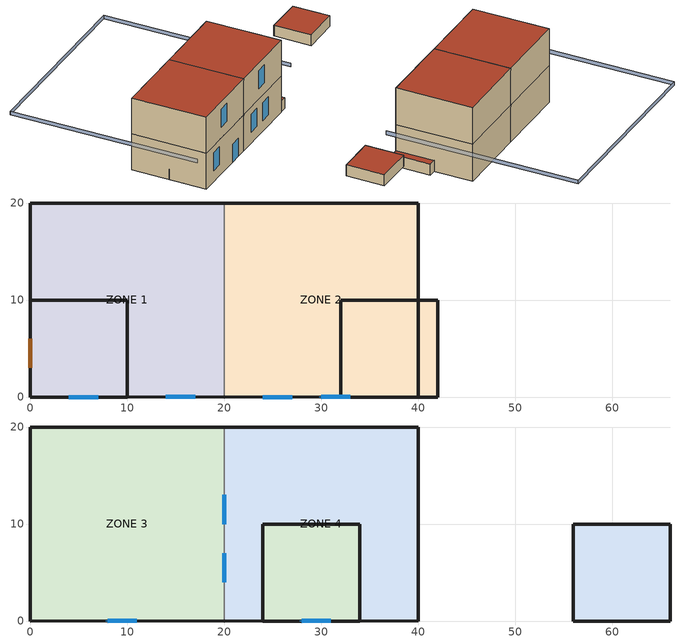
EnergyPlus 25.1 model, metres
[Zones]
ZONE 1
 floor ground (DefaultFloor): 0,10 10,10 10,0 0,0 z-10
 floor ground (FLOOR): 20,0 0,0 0,20 20,20 z-10
 wall outside (DefaultWall): 10,0 0,0 0,10 10,10 10,0 z-10:-7
 wall outside (EXTERIOR): 0,0 20,0 z-10:0
 wall adiabatic (INTERIOR): 20,0 20,20 z-10:0
 wall ground (EXTERIOR): 20,20 0,20 0,0 z-10:0
 window (SINGLE PANE HW WINDOW): 4,0 7,0 z-7:-2; 14,0 17,0 z-10:-5
 door inside (HOLLOW WOOD DOOR): 0,6 0,3 z-10:-5
 ceiling adiabatic (CEILING34): 0,20 0,0 20,0 20,20 z0
 roof outside (DefaultRoof): 0,0 10,0 10,10 0,10 z-7
ZONE 2
 floor ground (DefaultFloor): 32,10 42,10 42,0 32,0 z-10
 floor ground (FLOOR): 40,0 20,0 20,20 40,20 z-10
 wall outside (DefaultWall): 42,0 32,0 32,10 42,10 42,0 z-10:-7
 wall outside (EXTERIOR): 20,0 40,0 z-10:0
 wall adiabatic (INTERIOR): 20,20 20,0 z-10:0
 wall ground (EXTERIOR): 40,0 40,20 20,20 z-10:0
 window (SINGLE PANE HW WINDOW): 24,0 27,0 / 30,0 33,0 z-7:-2
 ceiling adiabatic (CEILING34): 20,20 20,0 40,0 40,20 z0
 roof outside (DefaultRoof): 32,0 42,0 42,10 32,10 z-7
ZONE 3
 floor ground (DefaultFloor): 24,10 34,10 34,0 24,0 z0
 floor to ZONE 1 (FLOOR34): 20,0 0,0 0,20 20,20 z0
 wall outside (DefaultWall): 34,0 24,0 24,10 34,10 34,0 z0:3
 wall outside (EXTERIOR): 20,20 0,20 0,0 20,0 z0:10
 wall to ZONE 4 (INTERIOR): 20,0 20,20 z0:10
 window (SINGLE PANE HW WINDOW): 8,0 11,0 z3:8
 window inside (SINGLE PANE HW WINDOW): 20,4 20,7 z3:8; 20,10 20,13 z0:5
 roof outside (DefaultRoof): 24,0 34,0 34,10 24,10 z3
 roof outside (ROOF31): 0,20 0,0 20,0 20,20 z10
ZONE 4
 floor ground (DefaultFloor): 56,10 66,10 66,0 56,0 z0
 floor to ZONE 2 (FLOOR34): 40,0 20,0 20,20 40,20 z0
 wall outside (DefaultWall): 66,0 56,0 56,10 66,10 66,0 z0:3
 wall outside (EXTERIOR): 20,0 40,0 40,20 20,20 z0:10
 window (SINGLE PANE HW WINDOW): 28,0 31,0 z3:8
 roof outside (DefaultRoof): 56,0 66,0 66,10 56,10 z3
 roof outside (ROOF31): 20,20 20,0 40,0 40,20 z10
shading: 45,0 45,50 / 45,50 -5,50 / -5,50 -5,0 z0:1
[Building]
BUILDING #1: North Axis=0; Terrain=Suburbs; Loads Convergence Tolerance Value=0.04; Temperature Convergence Tolerance Value=0.4; Solar Distribution=FullExterior; Maximum Number of Warmup Days=25; Minimum Number of Warmup Days=6
[Site:Location]
Chicago Ohare Intl Ap IL USA WMO=725300: Latitude=41.99; Longitude=-87.91; Time Zone=-6; Elevation=205
[SizingPeriod:DesignDay] Day of Month=21; Humidity Condition Type=Wetbulb; Barometric Pressure=98886; Rain Indicator=No; Snow Indicator=No; Daylight Saving Time Indicator=No; Solar Model Indicator=ASHRAEClearSky
Name | Month | Day Type | Maximum DryBulb Temperature | Daily DryBulb Temperature Range | Wetbulb or DewPoint at Maximum DryBulb | Wind Speed | Wind Direction | Sky Clearness
Chicago Ohare Intl Ap Ann Htg 99% Condns DB | 1 | WinterDesignDay | -16.6 | 0 | -16.6 | 4.9 | 270 | 0
Chicago Ohare Intl Ap Ann Clg 1% Condns DB=>MWB | 7 | SummerDesignDay | 31.6 | 10.5 | 23 | 5.2 | 230 | 1
[Site:GroundTemperature:BuildingSurface]
20, 20, 20, 20, 20, 20, 20, 20, 20, 20, 20, 20
[Material] Thermal Absorptance=0.9
Name | Roughness | Thickness | Conductivity | Density | Specific Heat | Solar Absorptance | Visible Absorptance
A2 - 4 IN DENSE FACE BRICK | Rough | 0.101498 | 1.245296 | 2082.4 | 920.48 | 0.93 | 0.93
B3 - 2 IN INSULATION | VeryRough | 0.0509016 | 0.0432394 | 32.03693 | 836.8 | 0.5 | 0.5
C2 - 4 IN LW CONCRETE BLOCK | MediumRough | 0.101498 | 0.380507 | 608.7016 | 836.8 | 0.65 | 0.65
E1 - 3 / 4 IN PLASTER OR GYP BOARD | Smooth | 0.01905 | 0.726422 | 1601.846 | 836.8 | 0.92 | 0.92
WOOD - HARDWOOD 1 / 8 IN | MediumSmooth | 0.00316992 | 0.159121 | 720.8308 | 1255.2 | 0.78 | 0.78
C7 - 8 IN LW CONCRETE BLOCK | Rough | 0.203302 | 0.570761 | 608.7016 | 836.8 | 0.65 | 0.65
E5 - ACOUSTIC TILE | MediumSmooth | 0.01905 | 0.0605352 | 480.5539 | 836.8 | 0.32 | 0.32
C5 - 4 IN HW CONCRETE | MediumRough | 0.101498 | 1.729577 | 2242.585 | 836.8 | 0.65 | 0.65
C10 - 8 IN HW CONCRETE | MediumRough | 0.203302 | 1.729577 | 2242.585 | 836.8 | 0.65 | 0.65
E2 - 1 / 2 IN SLAG OR STONE | Rough | 0.0127102 | 1.435549 | 881.0155 | 1673.6 | 0.55 | 0.55
E3 - 3 / 8 IN FELT AND MEMBRANE | Rough | 0.00954024 | 0.190253 | 1121.292 | 1673.6 | 0.75 | 0.75
B6 - 2 IN DENSE INSULATION | VeryRough | 0.0509016 | 0.0432394 | 91.30524 | 836.8 | 0.5 | 0.5
C12 - 2 IN HW CONCRETE | MediumRough | 0.0509016 | 1.729577 | 2242.585 | 836.8 | 0.65 | 0.65
[MATERIAL] Roughness=MediumRough; Specific Heat=900; Thermal Absorptance=0.9; Solar Absorptance=0.7; Visible Absorptance=0.7
Name | Thickness | Conductivity | Density
DefaultWallMaterial | 0.2 | 0.9 | 1800
DefaultRoofMaterial | 0.15 | 0.8 | 1600
DefaultFloorMaterial | 0.25 | 1.5 | 2400
[Material:AirGap]
Name | Thermal Resistance
B1 - AIRSPACE RESISTANCE | 0.160367
E4 - CEILING AIRSPACE | 0.176228
[WindowMaterial:Glazing]
GLASS - CLEAR PLATE 1 / 4 IN: Optical Data Type=SpectralAverage; Thickness=0.006; Solar Transmittance at Normal Incidence=0.775; Front Side Solar Reflectance at Normal Incidence=0.071; Back Side Solar Reflectance at Normal Incidence=0.071; Visible Transmittance at Normal Incidence=0.881; Front Side Visible Reflectance at Normal Incidence=0.08; Back Side Visible Reflectance at Normal Incidence=0.08; Infrared Transmittance at Normal Incidence=0; Front Side Infrared Hemispherical Emissivity=0.84; Back Side Infrared Hemispherical Emissivity=0.84; Conductivity=0.9
[Construction]
EXTERIOR: A2 - 4 IN DENSE FACE BRICK, B3 - 2 IN INSULATION, C2 - 4 IN LW CONCRETE BLOCK, E1 - 3 / 4 IN PLASTER OR GYP BOARD
SINGLE PANE HW WINDOW: GLASS - CLEAR PLATE 1 / 4 IN
HOLLOW WOOD DOOR: WOOD - HARDWOOD 1 / 8 IN, B1 - AIRSPACE RESISTANCE, WOOD - HARDWOOD 1 / 8 IN
INTERIOR: C7 - 8 IN LW CONCRETE BLOCK
FLOOR: E5 - ACOUSTIC TILE, E4 - CEILING AIRSPACE, C5 - 4 IN HW CONCRETE
CEILING34; FLOOR34: C10 - 8 IN HW CONCRETE
ROOF31: E2 - 1 / 2 IN SLAG OR STONE, E3 - 3 / 8 IN FELT AND MEMBRANE, B6 - 2 IN DENSE INSULATION, C12 - 2 IN HW CONCRETE
[CONSTRUCTION]
DefaultWall: DefaultWallMaterial
DefaultRoof: DefaultRoofMaterial
DefaultFloor: DefaultFloorMaterial
[Zone] Type=1; Multiplier=1; Ceiling Height=AutoCalculate; Volume=300; Floor Area=100
ZONE 1; ZONE 2; ZONE 3; ZONE 4
[Shading:Overhang] Tilt Angle from WindowDoor=90; Left extension from WindowDoor Width=0; Right extension from WindowDoor Width=0; Depth=3
Name | Window or Door | Height above Window or Door
Zn001:Wall001:Door001:Shade001 | Zn001:Wall001:Door001 | 0.6
Zn002:Wall001:Win001:Shade001 | Zn002:Wall001:Win001 | 0.7
[Shading:Overhang:Projection]
Zn001:Wall001:Win001:Shade001: Window or Door=Zn001:Wall001:Win001; Height above Window or Door=0.7; Tilt Angle from WindowDoor=90; Left extension from WindowDoor Width=0.2; Right extension from WindowDoor Width=0.2; Depth as Fraction of WindowDoor Height=0.6
[Shading:Fin:Projection]
Zn001:Wall001:Shade003: Window or Door=Zn001:Wall001:Win001; Left Extension from WindowDoor=0.1; Left Distance Above Top of Window=0.1; Left Distance Below Bottom of Window=0.1; Left Tilt Angle from WindowDoor=90; Left Depth as Fraction of WindowDoor Width=0.6; Right Extension from WindowDoor=0.1; Right Distance Above Top of Window=0.1; Right Distance Below Bottom of Window=0.1; Right Tilt Angle from WindowDoor=90; Right Depth as Fraction of WindowDoor Width=0.6
[HVACTemplate:Zone:VRF] Template VRF System=VRF_System_1; Cooling Supply Air Flow Rate=Autosize; No Cooling Supply Air Flow Rate=Autosize; Heating Supply Air Flow Rate=Autosize; No Heating Supply Air Flow Rate=Autosize; Cooling Outdoor Air Flow Rate=Autosize; Heating Outdoor Air Flow Rate=Autosize; No Load Outdoor Air Flow Rate=Autosize; Cooling Coil Gross Rated Total Capacity=Autosize; Cooling Coil Gross Rated Sensible Heat Ratio=Autosize; Heat Pump Heating Coil Gross Rated Capacity=Autosize
ZONE 1; ZONE 2; ZONE 3; ZONE 4
[HVACTemplate:System:VRF]
VRF_System_1: Gross Rated Total Cooling Capacity=Autosize; Gross Rated Cooling COP=3.3; Minimum Outdoor Temperature in Cooling Mode=-10; Maximum Outdoor Temperature in Cooling Mode=48; Gross Rated Heating Capacity=Autosize; Rated Heating Capacity Sizing Ratio=1; Gross Rated Heating COP=3.5; Minimum Outdoor Temperature in Heating Mode=-25; Maximum Outdoor Temperature in Heating Mode=18; Minimum Heat Pump PartLoad Ratio=0.15; Zone Name for Master Thermostat Location=ZONE 1; Master Thermostat Priority Control Type=LoadPriority; Resistive Defrost Heater Capacity=Autosize
